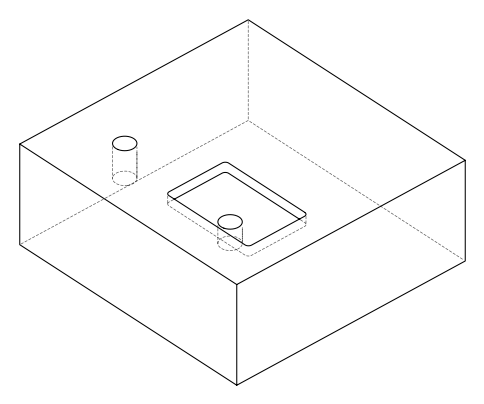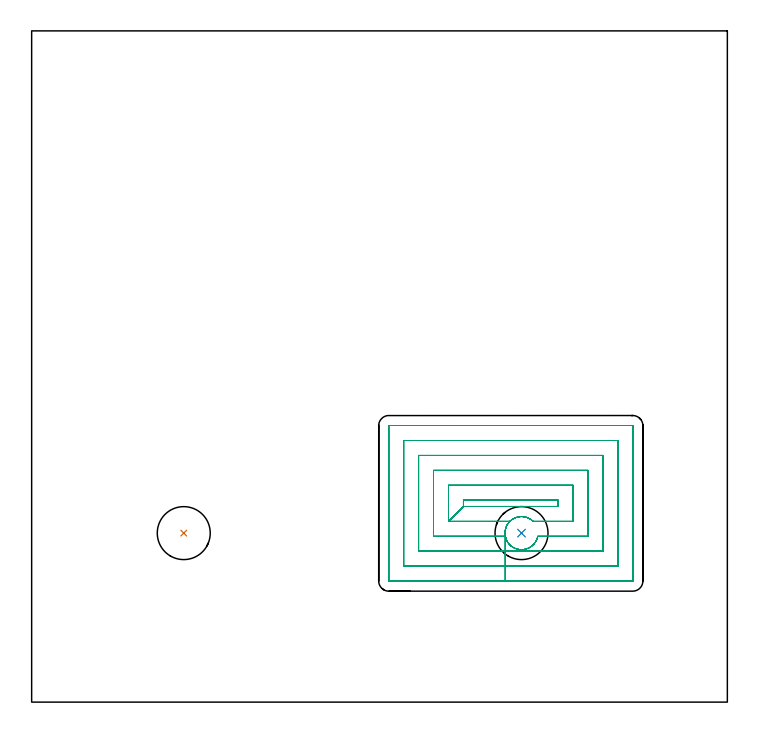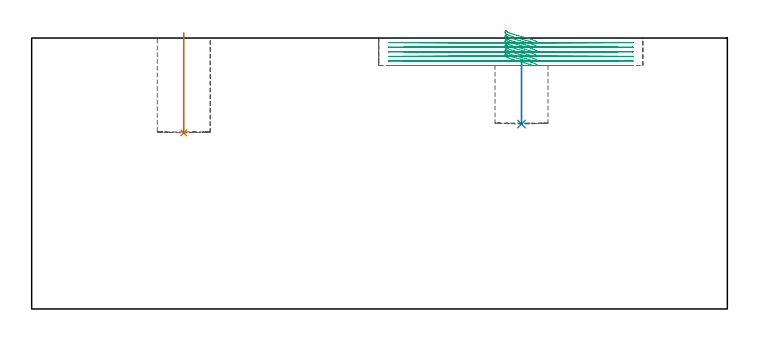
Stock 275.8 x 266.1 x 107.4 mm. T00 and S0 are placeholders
(PLAN: 3 operations, 1 tool changes, 15.6 min)
(1 INDEXABLE_INSERT_DRILL_BLIND_HOLE_FROM_SOLID | STEP1POCKET | NXT0302_013 | 0.16 min | 12927 mm3)
(2 INDEXABLE_INSERT_DRILL_BLIND_HOLE_FROM_SOLID_1 | STEP1POCKET_1 | NXT0302_013 | 0.1 min | 11718 mm3)
(3 MILL_RECTANGULAR_POCKET | POCKET_RECTANGULAR_STRAIGHT | UGT0201_125 | Follow Part, ap 1.975, ae 75% | 15.36 min | 75516 mm3)
(TOOL NXT0302_013 | Index. Insert Drill 21mm [880-D2100L25-05] | D21 PA176 FL105 Z2)
(TOOL UGT0201_125 | Carbide End Mill 7.9 | D7.9 FL15 Z4)
(OP 1 INDEXABLE_INSERT_DRILL_BLIND_HOLE_FROM_SOLID)
G17 G21 G94 G90
T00 M6
G54
G17 G0 G90 X60.3 Y67. S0 M3
G43 Z117.4 H1
G94 G81 G98 Z69.8 F250. R109.4
G80
M5
M2
(OP 2 INDEXABLE_INSERT_DRILL_BLIND_HOLE_FROM_SOLID_1)
G17 G21 G94 G90
T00 M6
G54
G17 G0 G90 X194.2 Y67. S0 M3
G43 Z117.4 H1
G94 G81 G98 Z73.3 F250. R98.5
G80
M5
M2
(OP 3 MILL_RECTANGULAR_POCKET)
G17 G21 G94 G90
T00 M6
G54
G17 G0 G90 X188.147 Y64.501 S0 M3
G43 Z117.4 H0
Z110.4
G94 G1 X188.033 Y64.769 Z110.322 F250.
X187.778 Y65.671 Z110.071
X187.654 Y66.6 Z109.819
X187.664 Y67.537 Z109.568
X187.808 Y68.464 Z109.317
X188.082 Y69.36 Z109.066
X188.481 Y70.209 Z108.815
X188.996 Y70.991 Z108.564
X189.619 Y71.693 Z108.312
X190.334 Y72.298 Z108.061
X191.129 Y72.795 Z107.81
X191.458 Y72.947 Z107.713
X191.787 Y73.098 Z107.616
X192.695 Y73.383 Z107.361
X193.635 Y73.534 Z107.106
X194.587 Y73.546 Z106.851
X195.531 Y73.421 Z106.596
X195.881 Y73.328 Z106.499
X196.231 Y73.235 Z106.402
X197.063 Y72.899 Z106.161
X197.841 Y72.453 Z105.921
X198.552 Y71.905 Z105.68
X198.809 Y71.65 Z105.583
X214.65 F500.
Y85.95
X165.25
Y71.65
X171.175 Y77.575
X208.725
Y80.025
X171.175
Y77.575
X165.25 Y71.65
X189.59
G0 X187.776 Y65.687 Z110.4
G1 X187.778 Y65.671 Z110.396 F250.
X188.033 Y64.769 Z110.144
X188.336 Y64.062 Z109.938
X188.516 Y63.748 Z109.841
X188.696 Y63.434 Z109.744
X189.092 Y62.886 Z109.563
X189.543 Y62.381 Z109.382
X189.811 Y62.139 Z109.285
X189.978 Y61.989 Z109.225
X190.154 Y61.85 Z109.165
X190.439 Y61.627 Z109.068
X191.276 Y61.131 Z108.807
X192.176 Y60.764 Z108.547
X193.121 Y60.534 Z108.286
X194.09 Y60.446 Z108.026
X195.06 Y60.502 Z107.765
X196.012 Y60.701 Z107.504
X196.924 Y61.039 Z107.244
X197.776 Y61.507 Z106.983
X198.55 Y62.097 Z106.723
X199.228 Y62.794 Z106.462
X199.795 Y63.584 Z106.201
X200.24 Y64.449 Z105.941
X200.552 Y65.37 Z105.68
X200.623 Y65.725 Z105.583
X220.575 F500.
Y91.875
X159.325
Y65.725
X187.777
Y59.8
X226.5
Y97.8
X153.4
Y59.8
X187.777
Y53.875
X232.425
Y103.725
X147.475
Y53.875
X187.777
Y47.95
X238.3
X238.33 Y47.948
X238.352 Y47.97
X238.35 Y48.
Y109.6
X238.352 Y109.63
X238.33 Y109.652
X238.3 Y109.65
X141.6
X141.57 Y109.652
X141.548 Y109.63
X141.55 Y109.6
Y48.
X141.548 Y47.97
X141.57 Y47.948
X141.6 Y47.95
X187.777
X188.777
G0 X188.146 Y64.502 Z108.583
G1 X188.031 Y64.774 Z108.504 F250.
X187.777 Y65.676 Z108.253
X187.654 Y66.604 Z108.002
X187.665 Y67.541 Z107.751
X187.808 Y68.467 Z107.5
X188.083 Y69.363 Z107.249
X188.482 Y70.21 Z106.998
X188.997 Y70.993 Z106.747
X189.619 Y71.693 Z106.496
X190.335 Y72.298 Z106.245
X191.129 Y72.795 Z105.994
X191.458 Y72.947 Z105.897
X191.787 Y73.098 Z105.8
X192.559 Y73.35 Z105.582
X193.357 Y73.504 Z105.364
X194.168 Y73.558 Z105.146
X194.98 Y73.511 Z104.929
X195.336 Y73.448 Z104.832
X195.693 Y73.385 Z104.735
X196.471 Y73.151 Z104.517
X197.214 Y72.823 Z104.299
X197.912 Y72.406 Z104.081
X198.552 Y71.905 Z103.864
X198.809 Y71.65 Z103.767
X214.65 F500.
Y85.95
X165.25
Y71.65
X171.175 Y77.575
X208.725
Y80.025
X171.175
Y77.575
X165.25 Y71.65
X189.59
G0 X187.776 Y65.687 Z108.583
G1 X187.777 Y65.676 Z108.58 F250.
X188.031 Y64.774 Z108.329
X188.337 Y64.061 Z108.121
X188.729 Y63.383 Z107.912
X189.05 Y62.938 Z107.764
X189.408 Y62.522 Z107.617
X189.669 Y62.271 Z107.52
X189.93 Y62.022 Z107.424
X190.091 Y61.888 Z107.368
X190.385 Y61.678 Z107.271
X190.884 Y61.342 Z107.109
X191.792 Y60.901 Z106.839
X192.757 Y60.605 Z106.569
X193.756 Y60.46 Z106.298
X194.766 Y60.47 Z106.028
X195.762 Y60.634 Z105.757
X196.72 Y60.95 Z105.487
X197.62 Y61.408 Z105.216
X198.438 Y62. Z104.946
X199.156 Y62.709 Z104.675
X199.756 Y63.521 Z104.405
X200.225 Y64.415 Z104.134
X200.552 Y65.37 Z103.864
X200.623 Y65.725 Z103.767
X220.575 F500.
Y91.875
X159.325
Y65.725
X187.777
Y59.8
X226.5
Y97.8
X153.4
Y59.8
X187.777
Y53.875
X232.425
Y103.725
X147.475
Y53.875
X187.777
Y47.95
X238.3
X238.33 Y47.948
X238.352 Y47.97
X238.35 Y48.
Y109.6
X238.352 Y109.63
X238.33 Y109.652
X238.3 Y109.65
X141.6
X141.57 Y109.652
X141.548 Y109.63
X141.55 Y109.6
Y48.
X141.548 Y47.97
X141.57 Y47.948
X141.6 Y47.95
X187.777
X188.777
G0 X188.158 Y64.502 Z106.767
G1 X187.955 Y65. Z106.623 F250.
X187.722 Y65.987 Z106.351
X187.643 Y66.998 Z106.079
X187.722 Y68.009 Z105.807
X187.955 Y68.996 Z105.536
X188.337 Y69.935 Z105.264
X188.86 Y70.805 Z104.992
X189.51 Y71.583 Z104.72
X190.273 Y72.252 Z104.449
X191.129 Y72.795 Z104.177
X191.458 Y72.947 Z104.08
X191.787 Y73.098 Z103.983
X192.647 Y73.372 Z103.741
X193.537 Y73.524 Z103.499
X194.44 Y73.553 Z103.257
X195.338 Y73.458 Z103.015
X196.214 Y73.24 Z102.773
X197.053 Y72.904 Z102.531
X197.837 Y72.456 Z102.289
X198.552 Y71.905 Z102.047
X198.809 Y71.65 Z101.95
X214.65 F500.
Y85.95
X165.25
Y71.65
X171.175 Y77.575
X208.725
Y80.025
X171.175
Y77.575
X165.25 Y71.65
X189.591
G0 X187.792 Y65.688 Z106.767
G1 X187.955 Y65. Z106.577 F250.
X188.337 Y64.06 Z106.305
X188.517 Y63.746 Z106.208
X188.696 Y63.432 Z106.112
X189.022 Y62.974 Z105.961
X189.259 Y62.701 Z105.864
X189.496 Y62.429 Z105.767
X190.091 Y61.888 Z105.552
X190.385 Y61.678 Z105.455
X190.679 Y61.467 Z105.358
X191.516 Y61.017 Z105.103
X192.41 Y60.692 Z104.849
X193.341 Y60.5 Z104.594
X194.289 Y60.444 Z104.339
X195.236 Y60.526 Z104.085
X196.162 Y60.744 Z103.83
X197.046 Y61.094 Z103.575
X197.87 Y61.567 Z103.32
X198.617 Y62.155 Z103.066
X199.271 Y62.844 Z102.811
X199.819 Y63.621 Z102.556
X200.249 Y64.469 Z102.302
X200.552 Y65.37 Z102.047
X200.623 Y65.725 Z101.95
X220.575 F500.
Y91.875
X159.325
Y65.725
X187.778
Y59.8
X226.5
Y97.8
X153.4
Y59.8
X187.778
Y53.875
X232.425
Y103.725
X147.475
Y53.875
X187.778
Y47.95
X238.3
X238.33 Y47.948
X238.352 Y47.97
X238.35 Y48.
Y109.6
X238.352 Y109.63
X238.33 Y109.652
X238.3 Y109.65
X141.6
X141.57 Y109.652
X141.548 Y109.63
X141.55 Y109.6
Y48.
X141.548 Y47.97
X141.57 Y47.948
X141.6 Y47.95
X187.778
X188.778
G0 X188.158 Y64.502 Z104.95
G1 X187.955 Y65. Z104.806 F250.
X187.722 Y65.987 Z104.534
X187.643 Y66.998 Z104.263
X187.722 Y68.009 Z103.991
X187.955 Y68.996 Z103.719
X188.337 Y69.935 Z103.447
X188.86 Y70.805 Z103.175
X189.51 Y71.583 Z102.904
X190.273 Y72.252 Z102.632
X191.129 Y72.795 Z102.36
X191.458 Y72.947 Z102.263
X191.787 Y73.098 Z102.166
X192.647 Y73.372 Z101.924
X193.537 Y73.524 Z101.682
X194.44 Y73.553 Z101.44
X195.338 Y73.458 Z101.198
X196.214 Y73.24 Z100.956
X197.053 Y72.904 Z100.714
X197.837 Y72.456 Z100.472
X198.552 Y71.905 Z100.23
X198.809 Y71.65 Z100.133
X214.65 F500.
Y85.95
X165.25
Y71.65
X171.175 Y77.575
X208.725
Y80.025
X171.175
Y77.575
X165.25 Y71.65
X189.591
G0 X187.792 Y65.688 Z104.95
G1 X187.955 Y65. Z104.761 F250.
X188.337 Y64.06 Z104.489
X188.517 Y63.746 Z104.392
X188.696 Y63.432 Z104.295
X189.023 Y62.972 Z104.144
X189.26 Y62.7 Z104.047
X189.497 Y62.427 Z103.95
X190.097 Y61.883 Z103.733
X190.391 Y61.673 Z103.636
X190.686 Y61.462 Z103.539
X191.523 Y61.013 Z103.285
X192.416 Y60.69 Z103.03
X193.347 Y60.499 Z102.776
X194.295 Y60.444 Z102.521
X195.242 Y60.527 Z102.267
X196.166 Y60.746 Z102.012
X197.049 Y61.095 Z101.758
X197.873 Y61.569 Z101.503
X198.619 Y62.157 Z101.248
X199.273 Y62.846 Z100.994
X199.82 Y63.622 Z100.739
X200.25 Y64.469 Z100.485
X200.552 Y65.37 Z100.23
X200.623 Y65.725 Z100.133
X220.575 F500.
Y91.875
X159.325
Y65.725
X187.778
Y59.8
X226.5
Y97.8
X153.4
Y59.8
X187.778
Y53.875
X232.425
Y103.725
X147.475
Y53.875
X187.778
Y47.95
X238.3
X238.33 Y47.948
X238.352 Y47.97
X238.35 Y48.
Y109.6
X238.352 Y109.63
X238.33 Y109.652
X238.3 Y109.65
X141.6
X141.57 Y109.652
X141.548 Y109.63
X141.55 Y109.6
Y48.
X141.548 Y47.97
X141.57 Y47.948
X141.6 Y47.95
X187.778
X188.778
G0 X188.16 Y64.495 Z103.133
G1 X187.954 Y65.001 Z102.987 F250.
X187.721 Y65.988 Z102.715
X187.642 Y66.999 Z102.443
X187.721 Y68.01 Z102.172
X187.954 Y68.997 Z101.9
X188.336 Y69.936 Z101.628
X188.859 Y70.805 Z101.357
X189.509 Y71.583 Z101.085
X190.271 Y72.251 Z100.813
X191.127 Y72.794 Z100.542
X191.456 Y72.946 Z100.445
X191.785 Y73.097 Z100.347
X192.645 Y73.369 Z100.106
X193.535 Y73.521 Z99.864
X194.436 Y73.55 Z99.622
X195.333 Y73.454 Z99.381
X196.209 Y73.237 Z99.139
X197.046 Y72.902 Z98.897
X197.83 Y72.455 Z98.655
X198.545 Y71.905 Z98.414
X198.803 Y71.65 Z98.317
X214.65 F500.
Y85.95
X165.25
Y71.65
X171.175 Y77.575
X208.725
Y80.025
X171.175
Y77.575
X165.25 Y71.65
X189.59
G0 X187.791 Y65.692 Z103.133
G1 X187.954 Y65.001 Z102.943 F250.
X188.336 Y64.062 Z102.671
X188.516 Y63.748 Z102.574
X188.696 Y63.433 Z102.477
X189.107 Y62.868 Z102.29
X189.576 Y62.35 Z102.103
X190.097 Y61.884 Z101.915
X190.391 Y61.673 Z101.818
X190.686 Y61.462 Z101.721
X191.389 Y61.075 Z101.506
X191.725 Y60.938 Z101.409
X192.06 Y60.802 Z101.312
X193.011 Y60.553 Z101.049
X193.989 Y60.449 Z100.785
X194.972 Y60.492 Z100.522
X195.937 Y60.681 Z100.258
X196.862 Y61.012 Z99.995
X197.728 Y61.478 Z99.731
X198.515 Y62.068 Z99.468
X199.205 Y62.769 Z99.204
X199.782 Y63.565 Z98.941
X200.234 Y64.439 Z98.677
X200.55 Y65.37 Z98.414
X200.621 Y65.725 Z98.317
X220.575 F500.
Y91.875
X159.325
Y65.725
X187.777
Y59.8
X226.5
Y97.8
X153.4
Y59.8
X187.777
Y53.875
X232.425
Y103.725
X147.475
Y53.875
X187.777
Y47.95
X238.3
X238.33 Y47.948
X238.352 Y47.97
X238.35 Y48.
Y109.6
X238.352 Y109.63
X238.33 Y109.652
X238.3 Y109.65
X141.6
X141.57 Y109.652
X141.548 Y109.63
X141.55 Y109.6
Y48.
X141.548 Y47.97
X141.57 Y47.948
X141.6 Y47.95
X187.777
X188.777
G0 X188.157 Y64.493 Z101.317
G1 X187.911 Y65.14 Z101.131 F250.
X187.702 Y66.116 Z100.864
X187.643 Y67.112 Z100.597
X187.736 Y68.105 Z100.329
X187.979 Y69.073 Z100.062
X188.365 Y69.993 Z99.794
X188.887 Y70.844 Z99.527
X189.532 Y71.606 Z99.26
X190.284 Y72.261 Z98.992
X191.127 Y72.794 Z98.725
X191.456 Y72.946 Z98.628
X191.785 Y73.097 Z98.531
X192.645 Y73.369 Z98.289
X193.535 Y73.521 Z98.047
X194.436 Y73.55 Z97.806
X195.333 Y73.454 Z97.564
X196.209 Y73.237 Z97.322
X197.046 Y72.902 Z97.081
X197.83 Y72.455 Z96.839
X198.545 Y71.905 Z96.597
X198.803 Y71.65 Z96.5
X214.65 F500.
Y85.95
X165.25
Y71.65
X171.175 Y77.575
X208.725
Y80.025
X171.175
Y77.575
X165.25 Y71.65
X189.59
G0 X187.793 Y65.692 Z101.317
G1 X187.911 Y65.14 Z101.165 F250.
X188.266 Y64.207 Z100.898
X188.708 Y63.415 Z100.655
X189.324 Y62.614 Z100.384
X190.054 Y61.918 Z100.114
X190.347 Y61.704 Z100.016
X190.641 Y61.492 Z99.919
X191.364 Y61.088 Z99.697
X192.133 Y60.778 Z99.475
X192.934 Y60.568 Z99.253
X193.756 Y60.46 Z99.031
X194.118 Y60.456 Z98.934
X194.48 Y60.452 Z98.837
X195.403 Y60.558 Z98.588
X196.302 Y60.793 Z98.339
X197.158 Y61.153 Z98.09
X197.955 Y61.63 Z97.842
X198.677 Y62.215 Z97.593
X199.309 Y62.896 Z97.344
X199.838 Y63.659 Z97.095
X200.255 Y64.489 Z96.846
X200.55 Y65.37 Z96.597
X200.621 Y65.725 Z96.5
X220.575 F500.
Y91.875
X159.325
Y65.725
X187.777
Y59.8
X226.5
Y97.8
X153.4
Y59.8
X187.777
Y53.875
X232.425
Y103.725
X147.475
Y53.875
X187.777
Y47.95
X238.3
X238.33 Y47.948
X238.352 Y47.97
X238.35 Y48.
Y109.6
X238.352 Y109.63
X238.33 Y109.652
X238.3 Y109.65
X141.6
X141.57 Y109.652
X141.548 Y109.63
X141.55 Y109.6
Y48.
X141.548 Y47.97
X141.57 Y47.948
X141.6 Y47.95
X187.777
X188.777
G0 Z117.4
M5
M2
